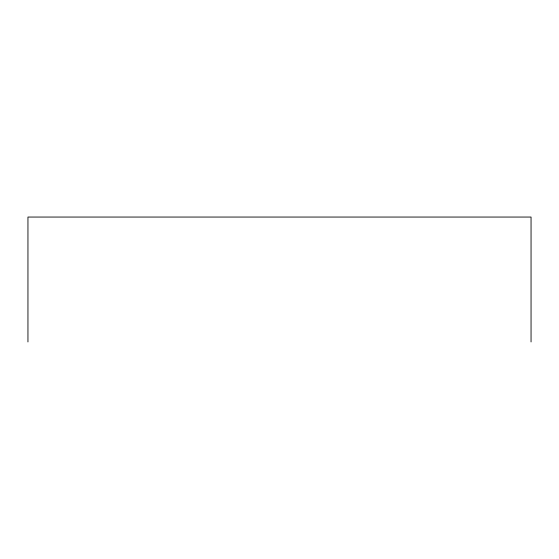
<?xml version="1.0" encoding="UTF-8"?>
<svg xmlns="http://www.w3.org/2000/svg" width="559" height="559" viewBox="0 0 559 559"><rect width="100%" height="100%" fill="white"/><g stroke="black" fill="none" stroke-linecap="round" stroke-linejoin="round"><path stroke-width="0.84" d="M531.05 341.947L531.05 217.053L27.95 217.053L27.95 341.947"/></g></svg>
